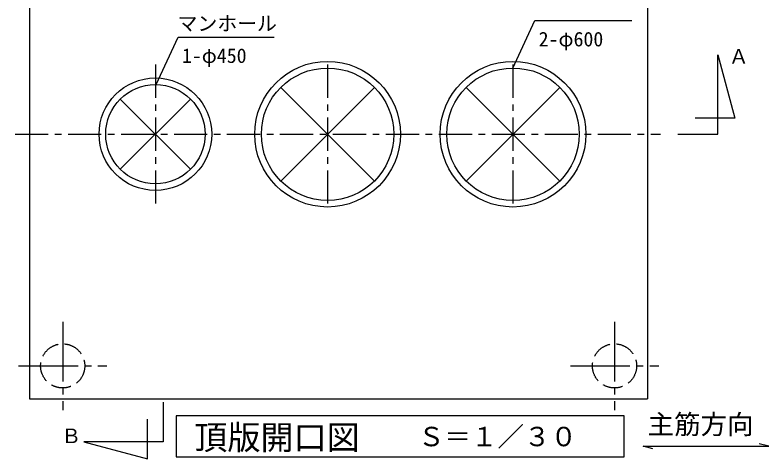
# Model space of a CAD drawing. Units: millimetres, scale not verified. Extents: x -8910 to 8910, y -6308 to 6308.
# Drawn here: x -6140 to -2724, y 2397 to 4408 of the extents above; entities that cross this region are included whole.
import ezdxf
from ezdxf.enums import TextEntityAlignment as Align

# ---------------------------------------------------------------- set-up
doc = ezdxf.new("R2010")
doc.units = ezdxf.units.MM
doc.header["$LTSCALE"] = 30
for name, pattern in [('CHAIN1', [8, 5, -1, 1, -1]), ('CHAIN2', [12, 9, -1, 1, -1]), ('DASHED3', [4, 3, -1])]:
    doc.linetypes.add(name, pattern=pattern)
for name, color, linetype, lineweight in [('0-1_空気管', 3, 'Continuous', 25), ('0-B_機器', 2, 'Continuous', 25), ('0-E_08', 2, 'Continuous', 25), ('1-2_1-3ﾚｲﾔ', 3, 'Continuous', 25)]:
    doc.layers.add(name, color=color, linetype=linetype, lineweight=lineweight)
doc.styles.add('ＭＳ ゴシック', font='')
doc.styles.get('ＭＳ ゴシック').set_extended_font_data('MS Gothic')

msp = doc.modelspace()

# ---------------------------------------------------------------- linework, layer by layer
at = {"layer": '0-1_空気管', "color": 4}
for p, q in [((-3883.85, 4168.28), (-3784.45, 4382.96)), ((-3784.45, 4382.96), (-3345.59, 4382.96)), ((-5499.86, 4093.25), (-5400.46, 4307.92)), ((-5400.46, 4307.92), (-4965.29, 4307.92))]:
    msp.add_line(p, q, dxfattribs=at)
at = {"layer": '0-1_空気管', "linetype": 'CHAIN1'}
for p, q in [((-5503.84, 4183.65), (-5503.84, 3550.58)), ((-4723.84, 4183.65), (-4723.84, 3550.58)), ((-3883.85, 4183.65), (-3883.85, 3550.58)), ((-6139.5, 3868.28), (-3215.45, 3868.28))]:
    msp.add_line(p, q, dxfattribs=at)
at = {"layer": '0-1_空気管'}
for p, q in [((-4935.98, 3656.15), (-4511.71, 4080.42)), ((-4935.98, 4080.41), (-4511.71, 3656.15)), ((-4095.98, 3656.15), (-3671.71, 4080.42)), ((-4095.98, 4080.41), (-3671.71, 3656.15)), ((-5662.95, 4027.38), (-5344.74, 3709.19)), ((-5662.94, 3709.18), (-5344.75, 4027.38)), ((-5467.91, 2653.81), (-5467.91, 2473.81)), ((-5539.91, 2396.65), (-5539.91, 2576.65))]:
    msp.add_line(p, q, dxfattribs=at)
for points in [[(-3136.43, 3868.42), (-2956.43, 3868.42), (-2956.43, 4228.42), (-2879.26, 3940.42), (-3059.26, 3940.42)], [(-5467.91, 2473.81), (-5827.91, 2473.81), (-5539.91, 2396.65)]]:
    msp.add_lwpolyline(points, dxfattribs=at)
for centre, radius in [((-4723.84, 3868.28), 330), ((-4723.84, 3868.28), 300), ((-3883.85, 3868.28), 330), ((-3883.85, 3868.28), 300), ((-5503.84, 3868.28), 255), ((-5503.84, 3868.28), 225)]:
    msp.add_circle(centre, radius, dxfattribs=at)
at = {"layer": '0-B_機器'}
for p, q in [((-6073.84, 5068.29), (-6073.84, 2668.28)), ((-3273.85, 5068.29), (-3273.85, 2668.28)), ((-6073.84, 2668.28), (-3273.85, 2668.28))]:
    msp.add_line(p, q, dxfattribs=at)
at = {"layer": '0-B_機器', "linetype": 'CHAIN2'}
for p, q in [((-5923.84, 3018.28), (-5923.84, 2618.28)), ((-3423.85, 3018.28), (-3423.85, 2618.28)), ((-6123.84, 2818.28), (-5723.84, 2818.28)), ((-3623.85, 2818.28), (-3223.85, 2818.28))]:
    msp.add_line(p, q, dxfattribs=at)
at = {"layer": '0-B_機器', "color": 3}
msp.add_lwpolyline([(-3379.71, 2406.03), (-3379.71, 2592.34), (-5409.03, 2592.34), (-5409.03, 2406.03)], close=True, dxfattribs=at)
at = {"layer": '0-E_08', "linetype": 'DASHED3'}
for centre in [(-5923.84, 2818.28), (-3423.85, 2818.28)]:
    msp.add_circle(centre, 100, dxfattribs=at)
at = {"layer": '1-2_1-3ﾚｲﾔ'}
msp.add_lwpolyline([(-3250.93, 2442.44), (-3294.39, 2454.08), (-2724.39, 2454.08), (-2767.86, 2465.73)], dxfattribs=at)

# ---------------------------------------------------------------- texts
at = {"layer": '0-1_空気管', "color": 4, "style": 'ＭＳ ゴシック'}
for s, p in [('マンホール', (-5403.47, 4317.64)), ('2-φ600', (-3767.44, 4246.48)), ('1-φ450', (-5383.45, 4171.44)), ('Ａ', (-2906.1, 4167.97)), ('Ｂ', (-5930.34, 2448.31))]:
    msp.add_text(s, height=65.98, dxfattribs=at).set_placement(p, align=Align.BOTTOM_LEFT)
at = {"layer": '0-B_機器', "color": 4, "style": 'ＭＳ ゴシック'}
for s, height, p in [('頂版開口図', 110, (-5327.79, 2406.07)), ('Ｓ＝１／３０', 87.98, (-4314.23, 2427.74))]:
    msp.add_text(s, height=height, dxfattribs=at).set_placement(p, align=Align.BOTTOM_LEFT)
at = {"layer": '1-2_1-3ﾚｲﾔ', "color": 4, "style": 'ＭＳ ゴシック'}
msp.add_text('主筋方向', height=87.98, dxfattribs=at).set_placement((-3273.93, 2482.9), align=Align.BOTTOM_LEFT)

doc.saveas('drawing.dxf')
